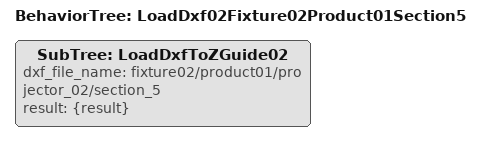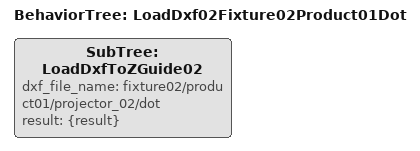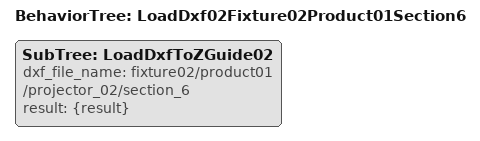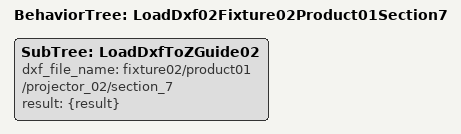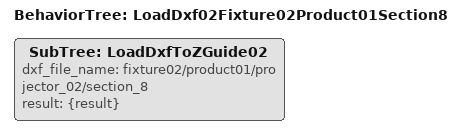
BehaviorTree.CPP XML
<BehaviorTree ID="LoadDxf02Fixture02Product01Section5">
    <SubTree ID="LoadDxfToZGuide02" dxf_file_name="fixture02/product01/projector_02/section_5" result="{result}"/>
</BehaviorTree>

<BehaviorTree ID="LoadDxf02Fixture02Product01Dot">
    <SubTree ID="LoadDxfToZGuide02" dxf_file_name="fixture02/product01/projector_02/dot" result="{result}"/>
</BehaviorTree>

<BehaviorTree ID="LoadDxf02Fixture02Product01Section6">
    <SubTree ID="LoadDxfToZGuide02" dxf_file_name="fixture02/product01/projector_02/section_6" result="{result}"/>
</BehaviorTree>

<BehaviorTree ID="LoadDxf02Fixture02Product01Section7">
    <SubTree ID="LoadDxfToZGuide02" dxf_file_name="fixture02/product01/projector_02/section_7" result="{result}"/>
</BehaviorTree>

<BehaviorTree ID="LoadDxf02Fixture02Product01Section8">
    <SubTree ID="LoadDxfToZGuide02" dxf_file_name="fixture02/product01/projector_02/section_8" result="{result}"/>
</BehaviorTree>
